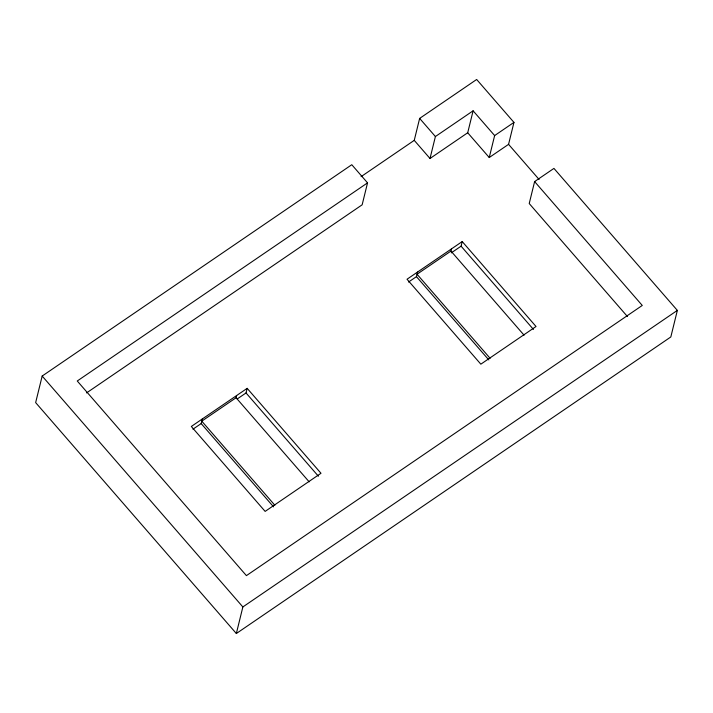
<?xml version="1.0" encoding="UTF-8"?>
<svg xmlns="http://www.w3.org/2000/svg" width="713" height="713" viewBox="0 0 713 713"><rect width="100%" height="100%" fill="white"/><g stroke="black" fill="none" stroke-linecap="round" stroke-linejoin="round"><path stroke-width="1.07" d="M86.558 392.916L362.151 204.809L367.543 182.858L351.785 164.721L42.174 376.045L35.65 402.604L236.342 633.518L670.826 336.955L677.35 310.396L553.939 168.402L534.616 181.583L529.224 203.535L627.422 316.519M192.938 429.199L201.182 423.575L202.314 418.968M274.861 505.259L201.77 421.16L236.074 397.747L236.618 395.546M237.242 398.959L246.038 392.952L247.17 388.344L320.993 473.272L265.138 511.399L191.325 426.463L247.17 388.344M236.342 633.518L242.866 606.95L677.35 310.396M361.063 176.655L414.253 140.354L419.645 118.403L476.658 79.482L513.957 122.395L508.565 144.347L489.243 157.528L467.71 132.761L473.102 110.809L494.635 135.577L489.243 157.528M414.253 140.354L430.01 158.491L435.402 136.539L473.102 110.809M408.531 282.045L416.445 276.644L417.577 272.036M490.134 358.327L417.034 274.229L450.964 251.074L451.507 248.873M451.267 252.874L461.088 246.172L462.22 241.564L536.033 326.501L480.838 364.174L407.025 279.238L462.22 241.564M367.543 182.858L77.254 380.992L246.422 575.632L642.27 305.449L534.616 181.583M430.01 158.491L467.71 132.761M494.635 135.577L513.957 122.395M508.565 144.347L539.099 179.471M419.645 118.403L435.402 136.539M461.088 246.172L533.458 329.442M450.964 251.074L524.064 335.172M416.445 276.644L488.815 359.913M246.038 392.952L318.408 476.222M236.074 397.747L309.175 481.845M201.182 423.575L273.551 506.845M42.174 376.045L242.866 606.95"/></g></svg>
